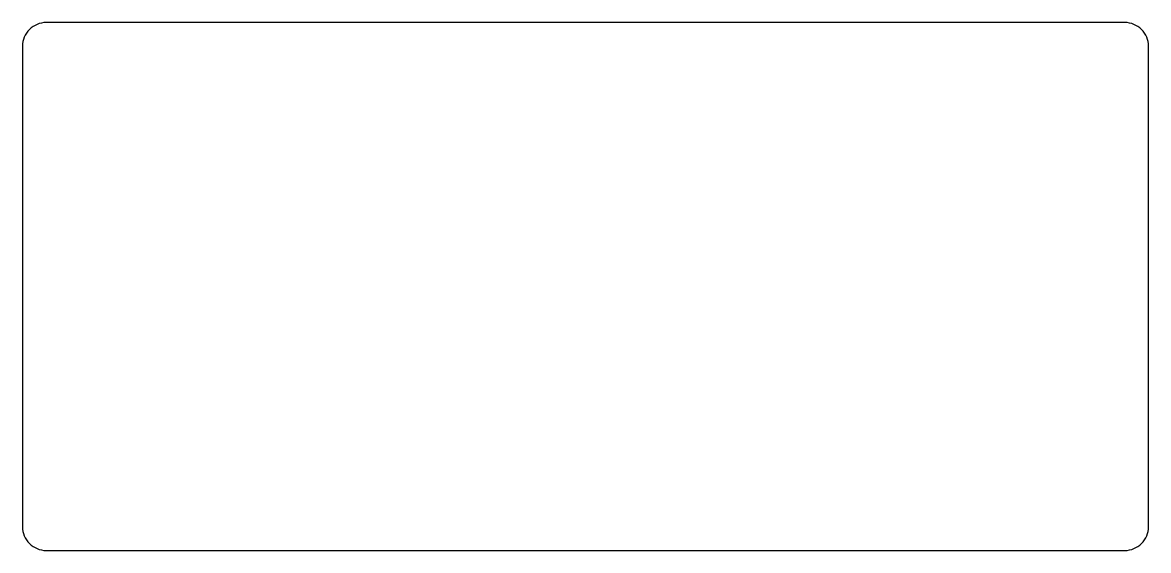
# Model space of a CAD drawing. Header units: millimetres. Extents: x -9.5 to 9.5, y -4.5 to 4.5.
import ezdxf

# ---------------------------------------------------------------- set-up
doc = ezdxf.new("R2010")
doc.units = ezdxf.units.MM
doc.layers.get('0').update_dxf_attribs({"lineweight": 25, "true_color": 0xffffff})

msp = doc.modelspace()

# ---------------------------------------------------------------- linework, layer by layer
at = {"flags": 128}
msp.add_lwpolyline([(-9.1, -4.45), (9.1, -4.45, 0.414214), (9.5, -4.05), (9.5, 4.05, 0.414214), (9.1, 4.45), (-9.1, 4.45, 0.414214), (-9.5, 4.05), (-9.5, -4.05, 0.414214), (-9.1, -4.45)], format="xyb", dxfattribs=at)

doc.saveas('drawing.dxf')
